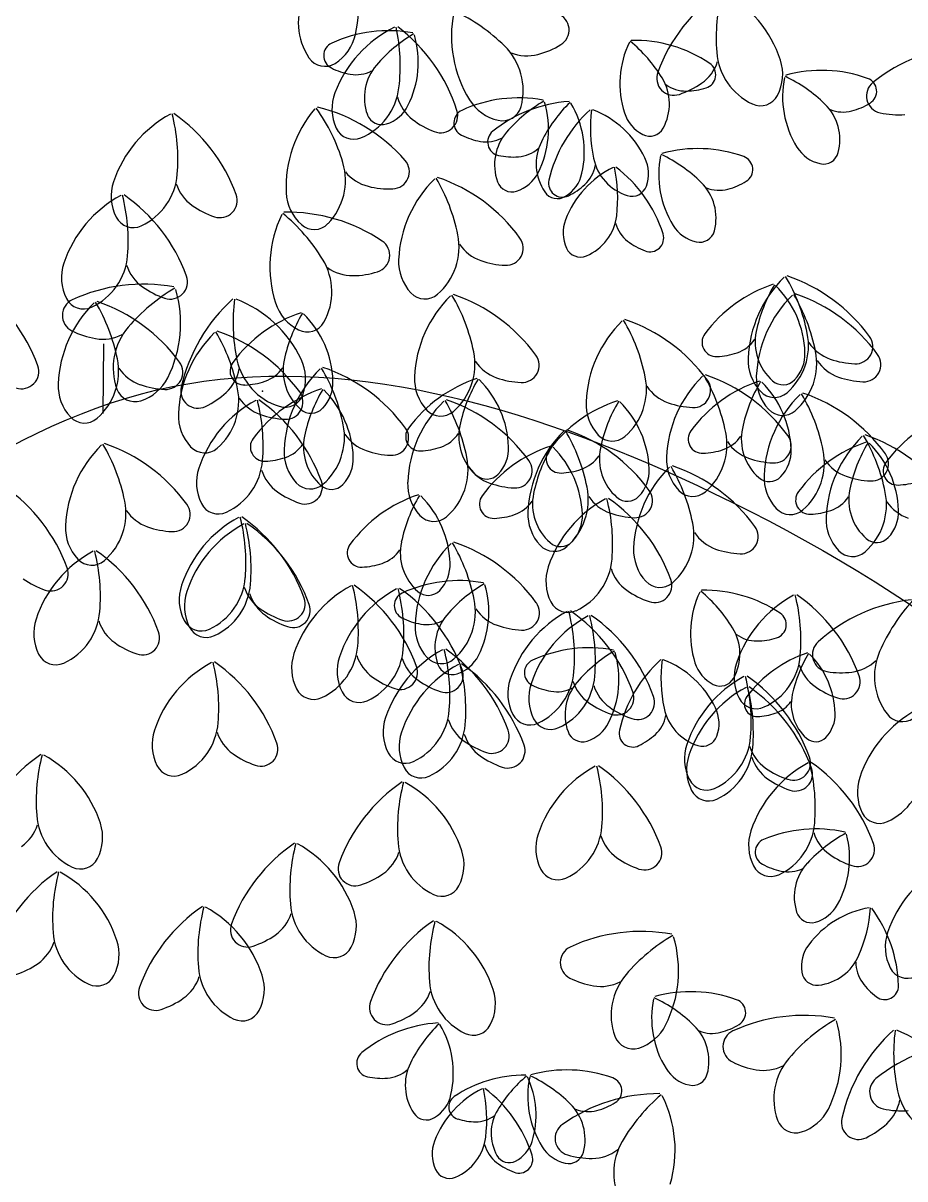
# Model space of a CAD drawing. Header units: millimetres. Extents: x 87938 to 265635, y 330093 to 434310.
# Drawn here: x 132445 to 133057, y 386945 to 387747 of the extents above; entities that cross this region are included whole.
import ezdxf

# ---------------------------------------------------------------- set-up
doc = ezdxf.new("R2010")
doc.units = ezdxf.units.MM

# ---------------------------------------------------------------- blocks, each defined once
blk = doc.blocks.new('A$C375B4AEE')
blk.add_line((4029.94, 5952.97), (4030.26, 6001.21))
for centre, radius, start, end in [((4123.34, 6234.28), 83.66, 347.34796, 30.49579), ((4208.66, 6224.04), 43.37, 153.55985, 213.93831), ((4524.62, 6149.19), 117.21, 124.40989, 159.68567), ((4582.06, 6213.31), 126.82, 165.1974, 184.33018), ((4420.3, 6172.17), 83.66, 18.11828, 61.26612), ((4355.22, 6214.68), 83.66, 168.57025, 211.71802), ((4219.45, 6117.6), 126.82, 45.50615, 64.63893), ((4341.25, 6219.17), 11.93, 301.22112, 70.15068), ((4227.8, 6124.88), 93.77, 79.54262, 114.81836), ((4268.93, 6145.92), 83.66, 116.13137, 159.27912), ((4109.21, 6194.36), 126.82, 353.06727, 12.20006), ((4163.68, 6127.7), 117.21, 17.71178, 52.9875), ((4192.45, 6201.33), 9.54, 114.81832, 243.74813), ((4173.97, 6222.92), 31.77, 301.93256, 347.34798), ((4296.56, 6128.81), 101.45, 120.33005, 139.46286), ((4181.62, 6196.78), 66.93, 333.25102, 16.39883), ((4455.38, 6181.84), 66.93, 154.4733, 197.62104), ((4331.12, 6132.97), 101.45, 31.40914, 50.54194), ((4398.38, 6118.17), 93.77, 56.05367, 91.32939), ((4277.94, 6177.13), 43.37, 345.12766, 45.50617), ((4324.01, 6230.75), 29.57, 247.92907, 284.76879), ((4316.54, 6259.09), 58.87, 284.76879, 301.65601), ((4498.85, 6207.01), 43.37, 184.33017, 244.70868), ((4637.58, 6091.44), 117.21, 93.63961, 128.91535), ((4183.73, 6207.26), 13.32, 213.93831, 301.93258), ((4245.82, 6172.2), 34.69, 139.4629, 199.84129), ((4428.16, 6206.39), 29.57, 305.06747, 341.90732), ((4445.42, 6188.05), 9.54, 287.124, 56.05382), ((4469.62, 6188.31), 31.77, 332.70281, 18.11841), ((4209.38, 6234.85), 47.1, 243.31296, 260.20019), ((4205.39, 6211.75), 23.65, 260.20025, 297.04004), ((4425.88, 6185.75), 11.93, 159.68548, 288.61516), ((4388.1, 6167.76), 34.69, 331.03064, 31.40928), ((4568.24, 6172.95), 66.93, 168.57024, 211.71799), ((4459.63, 6095.29), 101.45, 45.50615, 64.63895), ((4528.47, 6097.32), 93.77, 70.15064, 105.42638), ((4557.07, 6176.55), 9.54, 301.22097, 70.1506), ((4192.05, 6184.29), 43.37, 292.68879, 353.06731), ((4434.29, 6200.39), 23.65, 233.83212, 270.6719), ((4411.32, 6230.38), 58.87, 288.18028, 305.06753), ((4434.02, 6223.83), 47.1, 270.67187, 287.55903), ((4571.44, 6173.36), 11.93, 128.91544, 257.84499), ((4220.4, 6164.28), 31.77, 159.27916, 204.69456), ((4262.64, 6180.46), 29.57, 195.49029, 232.3299), ((4318.12, 6078.25), 93.77, 79.54262, 114.81836), ((4311.08, 6187.4), 31.77, 211.718, 257.13345), ((4359.11, 6075.87), 93.77, 93.63959, 128.91535), ((4386.87, 6082.18), 101.45, 120.33005, 139.46286), ((4486.02, 6179.85), 13.32, 244.70857, 332.70275), ((4240.46, 6110.09), 83.66, 139.51571, 182.66358), ((4074.62, 6091.16), 126.82, 16.4517, 35.58445), ((4151.08, 6051.59), 117.21, 41.09621, 76.37193), ((4218.69, 6178.09), 25.42, 287.83564, 333.25091), ((4263.98, 6159.73), 11.93, 248.78227, 17.71163), ((4282.76, 6154.7), 9.54, 114.81832, 243.74813), ((4306.97, 6169.42), 13.32, 257.13344, 345.12771), ((4271.94, 6150.15), 66.93, 333.25102, 16.39883), ((4424.83, 6096.43), 101.45, 134.42704, 153.55983), ((4430.62, 6094.1), 93.77, 131.98151, 167.25725), ((4296.81, 6134.36), 66.93, 347.34795, 30.49577), ((4469.42, 6151), 101.45, 172.76891, 191.90173), ((4345.47, 6101.32), 66.93, 25.68991, 68.83769), ((4415.82, 6169.27), 25.42, 197.62094, 243.03656), ((4506.41, 6142.91), 34.69, 345.12769, 45.50619), ((4543.27, 6185.81), 23.65, 247.92911, 284.76879), ((4537.29, 6208.48), 47.1, 284.76881, 301.65598), ((4581.76, 6219.15), 58.87, 257.40997, 274.2972), ((4116.41, 6087.16), 83.66, 118.34458, 161.49233), ((3954.93, 6129.4), 126.82, 355.28042, 14.4133), ((4011.94, 6064.9), 117.21, 19.92496, 55.20076), ((4223.21, 6164.04), 10.66, 199.84165, 287.83562), ((4280.55, 6203.65), 58.87, 232.3299, 249.21712), ((4203.64, 6156.57), 13.32, 204.69451, 292.68882), ((4299.69, 6188.22), 47.1, 243.31296, 260.20019), ((4306.2, 6141.41), 9.54, 128.91546, 257.84491), ((4336.13, 6125.57), 34.69, 139.4629, 199.84129), ((4409.13, 6156.12), 10.66, 243.03669, 331.03114), ((4295.7, 6165.12), 23.65, 260.20025, 297.04004), ((4365.06, 6126.16), 34.69, 153.55981, 213.93836), ((4532.93, 6151.13), 25.42, 211.71794, 257.13342), ((4314.45, 6178.04), 47.1, 257.40999, 274.29719), ((4316.21, 6154.67), 23.65, 274.29717, 311.13687), ((4404.09, 6137.23), 34.69, 191.9017, 252.28014), ((4382.88, 6119.32), 25.42, 340.2744, 25.68976), ((4482.31, 6118.68), 66.93, 168.57024, 211.71799), ((4373.69, 6041.01), 101.45, 45.50615, 64.63895), ((4442.53, 6043.04), 93.77, 70.15064, 105.42638), ((4471.13, 6122.27), 9.54, 301.22097, 70.1506), ((4529.65, 6136.74), 10.66, 257.13342, 345.12751), ((4154.66, 6114.79), 43.37, 316.07318, 16.45177), ((4230.42, 6120.8), 11.93, 272.16668, 41.09577), ((4413.28, 6063.66), 66.93, 116.13136, 159.27916), ((4348.1, 6129.29), 23.65, 312.63914, 349.47871), ((4285.5, 6102.42), 101.45, 353.06726, 12.20006), ((4329.08, 6049.09), 93.77, 17.71175, 52.98749), ((4067.2, 6103.63), 31.77, 161.49231, 206.90783), ((4038.1, 6122.54), 43.37, 294.90199, 355.28059), ((4220.97, 6139.29), 29.57, 218.87448, 255.71437), ((4318.49, 6056.14), 83.66, 134.4245, 177.57227), ((4151.63, 6052), 126.82, 11.36046, 30.49319), ((4224.27, 6005.81), 117.21, 36.00495, 71.28066), ((4313.53, 6117.41), 10.66, 199.84165, 287.83562), ((4309.01, 6131.46), 25.42, 287.83564, 333.25091), ((4348.47, 6112.68), 9.54, 167.25726, 296.18707), ((4337.31, 6125.27), 25.42, 301.93255, 347.34792), ((4420.48, 6088.63), 34.69, 345.12769, 45.50619), ((4451.36, 6154.2), 47.1, 284.76881, 301.65598), ((4108.79, 6121.44), 29.57, 197.70353, 234.54308), ((4188.62, 6107.67), 31.77, 182.66365, 228.07889), ((4228.2, 6167.69), 58.87, 255.71431, 272.60155), ((4345.12, 6112.74), 10.66, 213.9382, 301.93261), ((4332.22, 6146.53), 47.1, 295.75189, 312.63905), ((4396.78, 6114.34), 10.66, 252.28018, 340.27403), ((4457.34, 6131.53), 23.65, 247.92911, 284.76879), ((4081.93, 6030.66), 83.66, 118.34458, 161.49233), ((3920.45, 6072.9), 126.82, 355.28049, 14.4133), ((3977.46, 6008.39), 117.21, 19.92496, 55.20071), ((4125.79, 6145.31), 58.87, 234.54309, 251.43035), ((4110.92, 6100.78), 11.93, 250.99557, 19.92527), ((4050.75, 6095.29), 13.32, 206.90802, 294.90201), ((4229.27, 6054.98), 83.66, 154.47325, 197.62102), ((4073.94, 5993.89), 126.82, 31.40916, 50.54196), ((4158.02, 5975.4), 117.21, 56.05367, 91.32941), ((4351.77, 6094.36), 34.69, 292.68887, 353.06732), ((4176.3, 6093.95), 13.32, 228.07898, 316.07326), ((4374.45, 6078.35), 25.42, 159.27908, 204.6945), ((4408.24, 6091.3), 23.65, 195.49025, 232.32997), ((4447, 6096.85), 25.42, 211.71794, 257.13342), ((4233.45, 6068.44), 43.37, 310.98196, 11.36054), ((4309.45, 6067.7), 11.93, 267.07531, 36.0051), ((4409.31, 6074.72), 9.54, 248.78208, 17.71163), ((4443.71, 6082.46), 10.66, 257.13342, 345.12751), ((4216.81, 6062.74), 11.93, 287.12409, 56.05361), ((4301.67, 6086.96), 29.57, 213.78352, 250.62302), ((4361.04, 6072.19), 10.66, 204.69443, 292.6889), ((4422.57, 6109.85), 47.1, 232.32992, 249.21712), ((4032.72, 6047.13), 31.77, 161.49233, 206.90783), ((4003.62, 6066.04), 43.37, 294.90201, 355.28059), ((4145.16, 6037.38), 43.37, 331.03072, 31.40921), ((4266.64, 6058.34), 31.77, 177.5724, 222.98777), ((4311.39, 6114.61), 58.87, 250.6231, 267.51029), ((4074.31, 6064.93), 29.57, 197.70353, 234.54308), ((4202.91, 6078.17), 29.57, 233.83211, 270.67183), ((4202.56, 6107.47), 58.87, 270.67183, 287.55903), ((3874.3, 5946.13), 117.21, 19.92497, 55.2007), ((4057.68, 5925.49), 117.21, 79.54264, 114.81837), ((4076.44, 6044.27), 11.93, 250.99557, 19.92527), ((4525.33, 5950.66), 96.9, 108.32995, 143.60567), ((4560.99, 5987.79), 83.66, 134.42454, 177.57232), ((4585.63, 5988.44), 104.84, 149.1174, 168.25018), ((4447.72, 5992.8), 69.16, 2.03833, 45.18609), ((4394.14, 5983.65), 126.82, 11.36043, 30.49322), ((4466.78, 5937.45), 117.21, 36.00495, 71.28068), ((4143.63, 5930.41), 126.82, 120.33008, 139.46286), ((4091.31, 6088.8), 58.87, 234.54309, 251.43035), ((3999.96, 6015.37), 83.66, 333.251, 16.3988), ((4253.15, 6045.76), 13.32, 222.98795, 310.98187), ((4329.51, 5974.81), 83.66, 134.4245, 177.57227), ((4162.65, 5970.68), 126.82, 11.36046, 30.49325), ((4235.29, 5924.48), 117.21, 36.00495, 71.28068), ((4566.68, 5975.3), 83.66, 134.4245, 177.57227), ((4399.82, 5971.17), 126.82, 11.36046, 30.49325), ((4472.47, 5924.97), 117.21, 36.00493, 71.28068), ((4082.25, 5970.01), 83.66, 134.4245, 177.57227), ((4013.49, 6021.05), 11.93, 114.81842, 243.74799), ((4016.27, 6038.78), 13.32, 206.90798, 294.90209), ((3915.39, 5965.88), 126.82, 11.36046, 30.49325), ((3988.03, 5919.68), 117.21, 36.00494, 71.28067), ((4198.32, 5945.31), 117.21, 131.9815, 167.25723), ((4246.81, 6016.43), 126.82, 172.76895, 191.90173), ((4091.88, 5954.34), 83.66, 25.68988, 68.83765), ((4179.81, 6039.27), 31.77, 197.62107, 243.03649), ((4197.83, 5930.92), 96.9, 108.32995, 143.60567), ((4258.14, 5968.69), 104.84, 149.1174, 168.25018), ((4120.23, 5973.05), 69.16, 2.03833, 45.18609), ((4448.55, 5957.45), 83.66, 134.4245, 177.57227), ((4281.69, 5953.31), 126.82, 11.36046, 30.49325), ((4354.33, 5907.12), 117.21, 36.00493, 71.28068), ((4034.65, 6062.96), 58.87, 243.31302, 260.20021), ((4080.21, 5984.65), 43.37, 139.46287, 199.84136), ((4165.67, 5949.3), 83.66, 134.4245, 177.57227), ((3998.81, 5945.16), 126.82, 11.36046, 30.49325), ((4071.45, 5898.96), 117.21, 36.00495, 71.28068), ((4171.45, 6022.83), 13.32, 243.03653, 331.03075), ((4518.09, 6002.49), 35.85, 168.25019, 228.6287), ((4029.67, 6034.08), 29.57, 260.20021, 297.03994), ((4455.26, 6002.3), 9.86, 143.60571, 272.53537), ((4461.8, 6018.18), 24.44, 288.98753, 325.82732), ((4475.95, 6000.09), 43.37, 310.98196, 11.36043), ((4544.18, 6018.61), 29.57, 213.78339, 250.62307), ((4551.95, 5999.35), 11.93, 267.07529, 36.0051), ((4244.47, 5987.11), 43.37, 310.98196, 11.36054), ((4320.47, 5986.37), 11.93, 267.07531, 36.0051), ((4453.92, 6041.09), 48.67, 272.10031, 288.98752), ((4490.59, 5994.32), 26.27, 316.62292, 2.03827), ((4481.64, 5987.6), 43.37, 310.98192, 11.36055), ((4557.64, 5986.86), 11.93, 267.07551, 36.0051), ((3973.28, 5982.01), 11.93, 250.99547, 19.92527), ((3997.21, 5982.31), 43.37, 310.98194, 11.36054), ((4073.21, 5981.57), 11.93, 267.07531, 36.0051), ((4127.77, 5982.56), 9.86, 143.60571, 272.53537), ((4165.15, 5999.22), 43.37, 191.90174, 252.28022), ((4190.6, 5982.74), 35.85, 168.25019, 228.6287), ((4138.64, 5976.83), 31.77, 340.2745, 25.68986), ((4144.79, 5873.93), 117.21, 36.00495, 71.28068), ((4312.69, 6005.64), 29.57, 213.78352, 250.62302), ((4509.15, 5989.99), 31.77, 177.57225, 222.98777), ((4549.87, 6006.12), 29.57, 213.78352, 250.62302), ((4553.9, 6046.25), 58.87, 250.6231, 267.51029), ((4065.43, 6000.83), 29.57, 213.78352, 250.62302), ((4046.3, 5992.02), 31.77, 287.83559, 333.25095), ((4095.16, 5989.29), 29.57, 312.6391, 349.47878), ((4134.3, 5998.44), 24.44, 288.98753, 325.82732), ((4239, 5924.27), 83.66, 134.4245, 177.57227), ((4072.14, 5920.13), 126.82, 11.36046, 30.49325), ((4319.7, 5885.23), 96.9, 108.32995, 143.60567), ((4277.67, 5977.01), 31.77, 177.5724, 222.98777), ((4380.01, 5923.01), 104.84, 149.1174, 168.25018), ((4322.42, 6033.28), 58.87, 250.6231, 267.51029), ((4363.51, 5969.75), 43.37, 310.98192, 11.36055), ((4504.37, 5919.01), 83.66, 134.4245, 177.57227), ((4337.52, 5914.87), 126.82, 11.36046, 30.49325), ((4410.16, 5868.67), 117.21, 36.00493, 71.28068), ((4514.84, 5977.5), 31.77, 177.5724, 222.98777), ((4559.59, 6033.77), 58.87, 250.6231, 267.51029), ((4030.41, 5972.21), 31.77, 177.5724, 222.98775), ((4051.95, 5974.45), 13.32, 199.84119, 287.83554), ((4075.16, 6028.48), 58.87, 250.6231, 267.51029), ((4095.62, 5968.53), 11.93, 167.2572, 296.1869), ((4080.63, 5961.6), 43.37, 310.98196, 11.36054), ((4126.42, 6021.34), 48.67, 272.10031, 288.98752), ((4211.92, 5878.04), 96.9, 108.32995, 143.60567), ((4272.23, 5915.82), 104.84, 149.1174, 168.25018), ((4163.1, 5974.58), 26.27, 316.62292, 2.03827), ((4134.32, 5920.18), 69.16, 2.03833, 45.18609), ((4242.1, 5927.36), 69.16, 2.03833, 45.18609), ((4431.73, 5988.27), 29.57, 213.78352, 250.62302), ((4515.76, 5883.49), 96.9, 108.32995, 143.60567), ((4439.51, 5969.01), 11.93, 267.07551, 36.0051), ((4576.07, 5921.27), 104.84, 149.1174, 168.25018), ((4438.15, 5925.63), 69.16, 2.03833, 45.18609), ((4501.68, 5983.85), 11.01, 228.62887, 316.62309), ((4175.56, 5888.38), 83.66, 118.34458, 161.49233), ((4075.31, 6010.85), 58.87, 295.75189, 312.63907), ((4148.85, 5980.12), 29.57, 213.78352, 250.62302), ((4014.08, 5930.62), 126.82, 355.28049, 14.4133), ((4071.08, 5866.11), 117.21, 19.92496, 55.20071), ((4156.01, 5970.6), 13.32, 252.2802, 340.27458), ((4156.63, 5960.86), 11.93, 267.07531, 36.0051), ((4324.76, 5901.66), 83.66, 134.42454, 177.57232), ((4157.9, 5897.52), 126.82, 11.36043, 30.49322), ((4230.54, 5851.33), 117.21, 36.00495, 71.28067), ((4417.25, 5869.81), 96.9, 108.32995, 143.60567), ((4396.71, 5959.65), 31.77, 177.5724, 222.98777), ((4477.56, 5907.59), 104.84, 149.1174, 168.25018), ((4339.65, 5911.94), 69.16, 2.03833, 45.18609), ((4495.66, 5977.41), 13.32, 222.9877, 310.98187), ((4572.02, 5906.46), 83.66, 134.42454, 177.57232), ((4405.16, 5902.32), 126.82, 11.36043, 30.49322), ((4477.8, 5856.13), 117.21, 36.00495, 71.28068), ((4113.83, 5951.49), 31.77, 177.5724, 222.98777), ((4174.18, 5964.1), 11.01, 228.62887, 316.62309), ((4264.17, 5964.43), 13.32, 222.98795, 310.98187), ((4441.46, 6015.92), 58.87, 250.6231, 267.51029), ((4501.34, 5964.92), 13.32, 222.98795, 310.982), ((4651.05, 5861.47), 96.9, 108.32993, 143.60567), ((4016.91, 5959.63), 13.32, 222.98789, 310.98187), ((4158.58, 6007.76), 58.87, 250.6231, 267.51029), ((4153.96, 5936.57), 43.37, 310.98196, 11.36054), ((4204.69, 5929.87), 35.85, 168.25019, 228.6287), ((4222.19, 5955.09), 29.57, 213.78352, 250.62302), ((4229.96, 5935.83), 11.93, 267.07531, 36.0051), ((4249.64, 5936.87), 9.86, 143.60571, 272.53537), ((4256.17, 5952.75), 24.44, 288.98753, 325.82732), ((4312.47, 5937.05), 35.85, 168.25019, 228.6287), ((4408.18, 5880.94), 83.66, 134.42454, 177.57232), ((4241.32, 5876.8), 126.82, 11.36043, 30.49322), ((4313.96, 5830.61), 117.21, 36.00494, 71.28067), ((4383.21, 5947.07), 13.32, 222.98795, 310.982), ((4445.69, 5935.13), 9.86, 143.60571, 272.53537), ((4419.33, 5931.31), 43.37, 310.98192, 11.36055), ((4452.23, 5951.01), 24.44, 288.98753, 325.82732), ((4508.52, 5935.32), 35.85, 168.25019, 228.6287), ((4495.33, 5930.57), 11.93, 267.07551, 36.0051), ((4615.11, 5877.33), 83.66, 134.4245, 177.57227), ((4448.26, 5873.19), 126.82, 11.36046, 30.49325), ((4520.9, 5827), 117.21, 36.00493, 71.28068), ((4087.34, 5871.32), 83.66, 134.4245, 177.57227), ((3920.49, 5867.18), 126.82, 11.36046, 30.49325), ((3993.13, 5820.99), 117.21, 36.00494, 71.28067), ((4100.33, 5938.91), 13.32, 222.98795, 310.98187), ((4141.86, 5929.69), 9.86, 143.60571, 272.53537), ((4148.39, 5945.56), 24.44, 288.98753, 325.82732), ((4248.29, 5975.65), 48.67, 272.10031, 288.98752), ((4370.89, 5838.34), 96.9, 108.32995, 143.60567), ((4284.97, 5928.89), 26.27, 316.62292, 2.03827), ((4431.2, 5876.12), 104.84, 149.1174, 168.25018), ((4293.29, 5880.48), 69.16, 2.03833, 45.18609), ((4410.02, 5921.63), 35.85, 168.25019, 228.6287), ((4487.56, 5949.83), 29.57, 213.78352, 250.62302), ((4590.29, 5841.2), 96.9, 108.32993, 143.60569), ((4650.6, 5878.97), 104.84, 149.1174, 168.25018), ((4512.69, 5883.33), 69.16, 2.03833, 45.18609), ((4140.51, 5968.47), 48.67, 272.10031, 288.98752), ((4187.16, 5926.46), 31.77, 177.5724, 222.98777), ((4177.19, 5921.71), 26.27, 316.62292, 2.03827), ((4231.91, 5982.73), 58.87, 250.6231, 267.51029), ((4239.71, 5913.96), 43.37, 310.98194, 11.36044), ((4347.19, 5921.45), 9.86, 143.60571, 272.53537), ((4353.73, 5937.33), 24.44, 288.98753, 325.82732), ((4452.53, 5921.2), 31.77, 177.5724, 222.98777), ((4444.35, 5973.92), 48.67, 272.10031, 288.98752), ((4497.28, 5977.47), 58.87, 250.6231, 267.51029), ((4481.02, 5927.15), 26.27, 316.62292, 2.03827), ((4486.98, 5918.76), 43.37, 310.98196, 11.36043), ((4555.2, 5937.28), 29.57, 213.78339, 250.62307), ((4562.97, 5918.02), 11.93, 267.07529, 36.0051), ((4126.35, 5904.85), 31.77, 161.49231, 206.90783), ((4097.25, 5923.75), 43.37, 294.90199, 355.28059), ((4167.93, 5922.65), 29.57, 197.70353, 234.54308), ((4307.94, 5932.48), 29.57, 213.78339, 250.62311), ((4315.71, 5913.22), 11.93, 267.07539, 36.00505), ((4345.85, 5960.23), 48.67, 272.10031, 288.98752), ((4481.51, 5855.91), 83.66, 134.42454, 177.57232), ((4382.52, 5913.47), 26.27, 316.62292, 2.03827), ((4314.65, 5851.77), 126.82, 11.36043, 30.49322), ((4387.29, 5805.58), 117.21, 36.00495, 71.28068), ((4580.99, 5913.12), 9.86, 143.60571, 272.53537), ((4173.66, 5913.88), 13.32, 222.98795, 310.98187), ((4170.07, 5901.99), 11.93, 250.99557, 19.92527), ((4272.91, 5903.86), 31.77, 177.57225, 222.98775), ((4296.05, 5918.42), 11.01, 228.62887, 316.62309), ((4317.66, 5960.12), 58.87, 250.62308, 267.51029), ((4492.11, 5916.68), 11.01, 228.62887, 316.62309), ((4520.17, 5908.66), 31.77, 177.57225, 222.98777), ((4564.92, 5964.92), 58.87, 250.6231, 267.51029), ((4579.64, 5951.9), 48.67, 272.10031, 288.98752), ((3894.65, 5805.77), 117.21, 19.92497, 55.2007), ((4184.93, 5946.52), 58.87, 234.54309, 251.43035), ((4188.27, 5911.23), 11.01, 228.62887, 316.62309), ((4363.66, 5890.17), 35.85, 168.25019, 228.6287), ((4323.13, 5893.24), 43.37, 310.98194, 11.36044), ((4399.13, 5892.5), 11.93, 267.07529, 36.0051), ((4439.04, 5908.63), 13.32, 222.98795, 310.982), ((4520.23, 5892.84), 9.86, 143.60571, 272.53537), ((4583.06, 5893.02), 35.85, 168.25018, 228.62875), ((4530.07, 5889.63), 43.37, 310.98192, 11.36055), ((4002.3, 5883.62), 43.37, 310.98194, 11.36054), ((4078.3, 5882.88), 11.93, 267.07531, 36.0051), ((4109.9, 5896.5), 13.32, 206.90802, 294.90201), ((4279.11, 5804.51), 96.9, 108.32995, 143.60567), ((4339.42, 5842.29), 104.84, 149.1174, 168.25018), ((4201.51, 5846.65), 69.16, 2.03833, 45.18609), ((4300.83, 5889.98), 9.86, 143.60571, 272.53537), ((4307.36, 5905.86), 24.44, 288.98753, 325.82732), ((4418.06, 5820.03), 83.66, 118.34456, 161.49233), ((4391.36, 5911.76), 29.57, 213.78339, 250.62307), ((4256.59, 5862.26), 126.82, 355.28049, 14.41327), ((4313.59, 5797.76), 117.21, 19.92496, 55.20071), ((4393.61, 5903), 11.01, 228.62887, 316.62309), ((4526.77, 5908.72), 24.44, 288.98753, 325.82732), ((4598.3, 5908.15), 29.57, 213.78352, 250.62302), ((4070.53, 5902.14), 29.57, 213.78352, 250.62302), ((4163.62, 5807.18), 83.66, 118.34458, 161.49233), ((4002.15, 5849.42), 126.82, 355.28049, 14.4133), ((4059.15, 5784.91), 117.21, 19.92496, 55.20071), ((4259.42, 5891.28), 13.32, 222.98764, 310.98187), ((4299.48, 5928.77), 48.67, 272.10031, 288.98752), ((4356.33, 5883.14), 31.77, 177.57225, 222.98775), ((4336.16, 5882), 26.27, 316.62292, 2.03827), ((4401.08, 5939.41), 58.87, 250.6231, 267.51029), ((4506.68, 5896.08), 13.32, 222.9877, 310.98187), ((4518.88, 5931.62), 48.67, 272.10031, 288.98752), ((4563.27, 5879.53), 31.77, 177.5724, 222.98777), ((4555.56, 5884.86), 26.27, 316.62292, 2.03827), ((4035.5, 5873.52), 31.77, 177.5724, 222.98775), ((4080.25, 5929.78), 58.87, 250.6231, 267.51029), ((4167.21, 5802.7), 83.66, 118.34456, 161.49233), ((4005.73, 5844.94), 126.82, 355.28049, 14.41327), ((4062.74, 5780.43), 117.21, 19.92496, 55.2007), ((4396.47, 5868.21), 43.37, 310.98196, 11.36043), ((4472.46, 5867.47), 11.93, 267.07529, 36.0051), ((4464.69, 5886.73), 29.57, 213.78339, 250.62307), ((4566.65, 5874.38), 11.01, 228.62887, 316.62309), ((4062.65, 5783.68), 83.66, 118.34458, 161.49233), ((3901.18, 5825.92), 126.82, 355.28049, 14.4133), ((3958.18, 5761.41), 117.21, 19.92496, 55.20071), ((4209.05, 5856.15), 9.86, 143.60571, 272.53537), ((4215.59, 5872.03), 24.44, 288.98753, 325.82732), ((4271.88, 5856.34), 35.85, 168.25019, 228.6287), ((4329.85, 5802.96), 83.66, 134.42454, 177.57232), ((4162.99, 5798.83), 126.82, 11.36043, 30.49322), ((4235.63, 5752.63), 117.21, 36.00495, 71.28067), ((4342.84, 5870.56), 13.32, 222.98764, 310.98187), ((4347.24, 5871.53), 11.01, 228.62887, 316.62309), ((4429.66, 5858.11), 31.77, 177.57225, 222.98777), ((4474.41, 5914.38), 58.87, 250.6231, 267.51029), ((4549.78, 5866.95), 13.32, 222.98795, 310.982), ((4022.01, 5860.94), 13.32, 222.98789, 310.98187), ((4207.7, 5894.94), 48.67, 272.10031, 288.98752), ((4244.38, 5848.17), 26.27, 316.62292, 2.03827), ((4339.75, 5855.4), 43.37, 294.90199, 355.28048), ((3993.64, 5841.65), 11.93, 250.99547, 19.92527), ((4368.86, 5836.5), 31.77, 161.49231, 206.90783), ((4410.44, 5854.3), 29.57, 197.70338, 234.54317), ((4008.5, 5886.18), 58.87, 234.54309, 251.43035), ((4114.42, 5823.65), 31.77, 161.49231, 206.90783), ((4085.31, 5842.55), 43.37, 294.90199, 355.28059), ((4088.9, 5838.07), 43.37, 294.902, 355.28048), ((4156, 5841.45), 29.57, 197.70353, 234.54308), ((4241.63, 5759.69), 83.66, 118.34456, 161.49233), ((4080.15, 5801.93), 126.82, 355.28049, 14.41327), ((4137.16, 5737.42), 117.21, 19.92497, 55.2007), ((4276.74, 5743.16), 93.77, 79.54262, 114.81836), ((4345.5, 5747.1), 101.45, 120.33005, 139.46286), ((4230.56, 5815.07), 66.93, 333.25102, 16.39883), ((4416.17, 5845.53), 13.32, 222.9877, 310.98187), ((4412.58, 5833.64), 11.93, 250.99544, 19.92491), ((4118, 5819.17), 31.77, 161.49233, 206.90784), ((4159.59, 5836.97), 29.57, 197.70337, 234.54315), ((4158.14, 5820.79), 11.93, 250.99557, 19.92527), ((4273.2, 5757.53), 83.66, 118.34458, 161.49233), ((4241.39, 5819.61), 9.54, 114.81832, 243.74813), ((4111.72, 5799.77), 126.82, 355.28049, 14.4133), ((4168.72, 5735.26), 117.21, 19.92496, 55.20071), ((4255.47, 5837.7), 11.01, 228.62887, 316.62309), ((4427.44, 5878.17), 58.87, 234.54314, 251.43035), ((4504.32, 5800.13), 66.93, 154.4733, 197.62104), ((4380.06, 5751.25), 101.45, 31.40914, 50.54194), ((4447.32, 5736.46), 93.77, 56.05367, 91.32939), ((4548.69, 5753.16), 83.66, 118.34458, 161.49232), ((4387.22, 5795.4), 126.82, 355.28049, 14.4133), ((4444.22, 5730.9), 117.21, 19.92497, 55.2007), ((4173, 5865.32), 58.87, 234.54309, 251.43035), ((4161.72, 5816.31), 11.93, 250.99535, 19.92491), ((4244.81, 5815.26), 43.37, 310.98194, 11.36044), ((4313.03, 5833.78), 29.57, 213.78339, 250.62311), ((4320.81, 5814.52), 11.93, 267.07539, 36.00505), ((4352.4, 5828.15), 13.32, 206.90771, 294.90201), ((4604.35, 5707.27), 117.21, 96.66705, 131.94275), ((4685.03, 5737.28), 126.82, 137.45448, 156.58727), ((4013.45, 5800.15), 31.77, 161.49233, 206.90783), ((3984.34, 5819.05), 43.37, 294.90201, 355.28059), ((4055.03, 5817.95), 29.57, 197.70353, 234.54308), ((4097.96, 5815.3), 13.32, 206.90802, 294.90201), ((4176.59, 5860.84), 58.87, 234.54314, 251.43035), ((4258.32, 5853.14), 47.1, 243.31296, 260.20019), ((4254.33, 5830.04), 23.65, 260.20025, 297.04004), ((4294.76, 5790.49), 34.69, 139.4629, 199.84129), ((4391.65, 5741.96), 83.66, 118.34458, 161.49233), ((4406.13, 5738.83), 83.66, 118.34456, 161.49233), ((4230.17, 5784.2), 126.82, 355.28049, 14.4133), ((4287.18, 5719.69), 117.21, 19.92497, 55.20071), ((4244.65, 5781.07), 126.82, 355.28049, 14.41327), ((4301.66, 5716.56), 117.21, 19.92496, 55.20071), ((4494.36, 5806.33), 9.54, 287.124, 56.05382), ((4057.17, 5797.29), 11.93, 250.99557, 19.92527), ((4101.55, 5810.82), 13.32, 206.90769, 294.90205), ((4278.01, 5805.16), 31.77, 177.57225, 222.98775), ((4322.76, 5861.43), 58.87, 250.62308, 267.51029), ((4437.04, 5786.05), 34.69, 331.03064, 31.40928), ((4072.03, 5841.82), 58.87, 234.54309, 251.43035), ((4483.23, 5818.68), 23.65, 233.83212, 270.6719), ((4482.96, 5842.12), 47.1, 270.67187, 287.55903), ((4533.97, 5785.58), 11.93, 131.94253, 260.87217), ((3996.99, 5791.8), 13.32, 206.90798, 294.90209), ((4192.42, 5776.16), 31.77, 161.49233, 206.90784), ((4163.32, 5795.06), 43.37, 294.90201, 355.28048), ((4234.01, 5793.96), 29.57, 197.70337, 234.54317), ((4194.89, 5792.9), 43.37, 294.90199, 355.28059), ((4305.16, 5715.32), 83.66, 118.34456, 161.49233), ((4143.68, 5757.56), 126.82, 355.28049, 14.41327), ((4200.69, 5693.06), 117.21, 19.92497, 55.2007), ((4267.63, 5796.38), 25.42, 287.83564, 333.25091), ((4367.05, 5696.53), 93.77, 79.54263, 114.81834), ((4435.81, 5700.47), 101.45, 120.33008, 139.46283), ((4320.87, 5768.44), 66.93, 333.25102, 16.39883), ((4545.08, 5705.41), 85.47, 108.0256, 143.30132), ((4470.39, 5788.54), 43.37, 294.90204, 355.28058), ((4598.46, 5738.45), 92.47, 148.81298, 167.94581), ((4476.83, 5742.94), 61, 1.73403, 44.8817), ((4608.45, 5770.44), 43.37, 156.58734, 216.96578), ((4144.77, 5706.45), 83.66, 118.34456, 161.49233), ((3983.29, 5748.69), 126.82, 355.28049, 14.41327), ((4040.3, 5684.19), 117.21, 19.92496, 55.2007), ((4223.99, 5774), 31.77, 161.49231, 206.90783), ((4236.14, 5773.3), 11.93, 250.99535, 19.92491), ((4316.19, 5705.12), 83.66, 118.34458, 161.49233), ((4265.57, 5791.8), 29.57, 197.70353, 234.54308), ((4264.51, 5792.58), 13.32, 222.98764, 310.98187), ((4272.15, 5782.33), 10.66, 199.84165, 287.83562), ((4154.71, 5747.36), 126.82, 355.28049, 14.4133), ((4211.72, 5682.85), 117.21, 19.92496, 55.20071), ((4331.7, 5772.98), 9.54, 114.81832, 243.74813), ((4479.56, 5712.38), 93.77, 131.98151, 167.25725), ((4518.35, 5769.29), 101.45, 172.76891, 191.90173), ((4394.41, 5719.61), 66.93, 25.68991, 68.83769), ((4464.76, 5787.56), 25.42, 197.62094, 243.03656), ((4499.49, 5769.64), 31.77, 161.49231, 206.90783), ((4541.07, 5787.44), 29.57, 197.70353, 234.54301), ((4545.6, 5802.8), 29.57, 277.32454, 314.16444), ((4251.01, 5817.83), 58.87, 234.54314, 251.43035), ((4267.71, 5771.14), 11.93, 250.99557, 19.92527), ((4342.44, 5758.43), 31.77, 161.49231, 206.90783), ((4313.34, 5777.33), 43.37, 294.90199, 355.28059), ((4327.82, 5774.2), 43.37, 294.90199, 355.28048), ((4514.21, 5696.66), 83.66, 118.34458, 161.49232), ((4458.07, 5774.4), 10.66, 243.03669, 331.03114), ((4352.74, 5738.9), 126.82, 355.28049, 14.4133), ((4409.74, 5674.39), 117.21, 19.92497, 55.2007), ((4541.86, 5831.86), 58.87, 260.43744, 277.3246), ((4543.21, 5766.78), 11.93, 250.99557, 19.92534), ((4175.97, 5767.81), 13.32, 206.90769, 294.90209), ((4282.57, 5815.67), 58.87, 234.54309, 251.43035), ((4356.92, 5755.3), 31.77, 161.49233, 206.90783), ((4348.63, 5806.51), 47.1, 243.31296, 260.20019), ((4344.64, 5783.41), 23.65, 260.20025, 297.04004), ((4385.07, 5743.86), 34.69, 139.4629, 199.84129), ((4384.03, 5776.23), 29.57, 197.70353, 234.54301), ((4398.51, 5773.1), 29.57, 197.70338, 234.54317), ((4515.7, 5689.17), 83.66, 118.34456, 161.49233), ((4354.23, 5731.41), 126.82, 355.28049, 14.41327), ((4411.23, 5666.9), 117.21, 19.92496, 55.20071), ((4558.07, 5811.31), 58.87, 234.54309, 251.43035), ((4207.54, 5765.65), 13.32, 206.90802, 294.90201), ((4401.03, 5800.1), 58.87, 234.54309, 251.43035), ((4386.16, 5755.57), 11.93, 250.99557, 19.92534), ((4400.64, 5752.44), 11.93, 250.99544, 19.92491), ((4483.04, 5761.29), 13.32, 206.90794, 294.90217), ((4483.53, 5751.29), 8.7, 143.30093, 272.23074), ((4489.37, 5765.27), 21.56, 288.68306, 325.52295), ((4538.95, 5751.16), 31.62, 167.94581, 228.32427), ((4226.85, 5750.7), 43.37, 294.90201, 355.28048), ((4415.51, 5796.97), 58.87, 234.54314, 251.43035), ((4453.03, 5755.52), 34.69, 191.9017, 252.28014), ((4431.82, 5737.61), 25.42, 340.2744, 25.68992), ((4482.52, 5785.51), 42.93, 271.79599, 288.68311), ((4514.65, 5744.09), 23.17, 316.31858, 1.73379), ((4634.16, 5673.61), 83.66, 118.34456, 161.49233), ((4584.45, 5752.37), 13.32, 216.96576, 304.95995), ((4066.46, 5741.83), 43.37, 294.90201, 355.28048), ((4255.95, 5731.8), 31.77, 161.49233, 206.90783), ((4237.88, 5740.5), 43.37, 294.90199, 355.28059), ((4297.54, 5749.6), 29.57, 197.70337, 234.54317), ((4325.99, 5750.08), 13.32, 206.90802, 294.90201), ((4340.47, 5746.95), 13.32, 206.90767, 294.90201), ((4357.94, 5749.75), 25.42, 287.83559, 333.25091), ((4397.03, 5747.57), 23.65, 312.63914, 349.47871), ((4095.56, 5722.93), 31.77, 161.49233, 206.90784), ((4137.15, 5740.73), 29.57, 197.70337, 234.54315), ((4266.98, 5721.59), 31.77, 161.49231, 206.90783), ((4308.56, 5739.4), 29.57, 197.70353, 234.54308), ((4299.67, 5728.94), 11.93, 250.99535, 19.92491), ((4362.46, 5735.7), 10.66, 199.84124, 287.83548), ((4397.41, 5730.96), 9.54, 167.25726, 296.18686), ((4381.15, 5764.82), 47.1, 295.75185, 312.63912), ((4445.71, 5732.62), 10.66, 252.28031, 340.27444), ((4435.91, 5732.04), 43.37, 294.90204, 355.28058), ((4524.38, 5734.8), 9.72, 228.32439, 316.31847), ((4139.28, 5720.07), 11.93, 250.99535, 19.92493), ((4314.54, 5773.47), 58.87, 234.54314, 251.43035), ((4310.7, 5718.74), 11.93, 250.99557, 19.92527), ((4465.01, 5713.13), 31.77, 161.49231, 206.90783), ((4437.39, 5724.55), 43.37, 294.90199, 355.28048), ((4506.59, 5730.94), 29.57, 197.70353, 234.54301), ((4052.77, 5619.47), 117.21, 124.40991, 159.68568), ((4110.22, 5683.59), 126.82, 165.1974, 184.33018), ((3948.46, 5642.45), 83.66, 18.11828, 61.26609), ((4154.15, 5764.6), 58.87, 234.54314, 251.43035), ((4239.5, 5723.45), 13.32, 206.90767, 294.90209), ((4325.56, 5763.26), 58.87, 234.54309, 251.43035), ((4466.5, 5705.64), 31.77, 161.49231, 206.90783), ((4508.08, 5723.44), 29.57, 197.70338, 234.54317), ((4508.73, 5710.28), 11.93, 250.99557, 19.92534), ((4079.11, 5714.58), 13.32, 206.90768, 294.90205), ((4250.53, 5713.25), 13.32, 206.90802, 294.90201), ((4411.05, 5634.4), 83.66, 118.34458, 161.49233), ((4249.57, 5676.64), 126.82, 355.28049, 14.4133), ((4306.58, 5612.14), 117.21, 19.92497, 55.2007), ((4558.69, 5636.77), 83.66, 118.34456, 161.49233), ((4523.59, 5754.8), 58.87, 234.54309, 251.43035), ((4510.21, 5702.78), 11.93, 250.99544, 19.92491), ((4397.22, 5679.01), 126.82, 355.28049, 14.41327), ((4454.22, 5614.5), 117.21, 19.92496, 55.20071), ((4555.85, 5708.98), 43.37, 294.90199, 355.28048), ((4303.5, 5600.44), 117.21, 124.40991, 159.68568), ((4360.94, 5664.56), 126.82, 165.19739, 184.33018), ((4199.18, 5623.42), 83.66, 18.11828, 61.26609), ((4448.56, 5704.79), 13.32, 206.90794, 294.90217), ((4525.08, 5747.31), 58.87, 234.54314, 251.43035), ((4584.95, 5690.08), 31.77, 161.49231, 206.90783), ((4450.04, 5697.29), 13.32, 206.90771, 294.90201), ((4027, 5677.29), 43.37, 184.33018, 244.70865), ((4568.5, 5681.73), 13.32, 206.90771, 294.90201), ((3956.31, 5676.67), 29.57, 305.06741, 341.90733), ((3997.77, 5658.59), 31.77, 332.70281, 18.11841), ((4332.74, 5669.78), 43.37, 294.90199, 355.28059), ((4524.32, 5570.78), 93.77, 77.39259, 112.66833), ((4480.38, 5672.14), 43.37, 294.90199, 355.28048), ((4361.84, 5650.88), 31.77, 161.49231, 206.90783), ((4403.43, 5668.68), 29.57, 197.70353, 234.54301), ((4509.49, 5653.24), 31.77, 161.49231, 206.90783), ((4491.86, 5648.5), 9.54, 112.66831, 241.59791), ((4593.18, 5572.13), 101.45, 118.18001, 137.31281), ((4551.07, 5671.04), 29.57, 197.70338, 234.54317), ((4480.88, 5644.36), 66.93, 331.10095, 14.24877), ((4228.79, 5557.93), 117.21, 124.40991, 159.68568), ((4286.23, 5622.05), 126.82, 165.19739, 184.33018), ((4124.48, 5580.91), 83.66, 18.11828, 61.26609), ((4207.04, 5657.64), 29.57, 305.06741, 341.90735), ((4277.73, 5658.26), 43.37, 184.33018, 244.70863), ((4248.5, 5639.56), 31.77, 332.70281, 18.11841), ((4405.56, 5648.02), 11.93, 250.99557, 19.92534), ((4553.21, 5650.38), 11.93, 250.99544, 19.92491), ((4014.17, 5650.12), 13.32, 244.70849, 332.70271), ((4204.76, 5636.99), 11.93, 159.68548, 288.61535), ((4420.43, 5692.55), 58.87, 234.54309, 251.43035), ((4510.04, 5681.37), 47.1, 241.16297, 258.0502), ((4544.11, 5617.4), 34.69, 137.31294, 197.69117), ((4568.07, 5694.91), 58.87, 234.54314, 251.43035), ((4064.16, 5538.19), 117.21, 124.40991, 159.68568), ((4121.6, 5602.31), 126.82, 165.1974, 184.33018), ((3959.84, 5561.17), 83.66, 18.11828, 61.26609), ((4190.2, 5681.62), 58.87, 288.18028, 305.06753), ((4345.39, 5642.53), 13.32, 206.90802, 294.90201), ((4493.04, 5644.89), 13.32, 206.90771, 294.90201), ((4505.19, 5658.43), 23.65, 258.0502, 294.88984), ((4653.56, 5566.05), 83.66, 118.34457, 161.49235), ((4264.9, 5631.1), 13.32, 244.70857, 332.70275), ((4164.96, 5514.01), 117.21, 124.40991, 159.68568), ((4222.41, 5578.13), 126.82, 165.19739, 184.33018), ((4060.65, 5536.98), 83.66, 18.11828, 61.26609), ((4203.02, 5615.75), 43.37, 184.33018, 244.70863), ((4572.92, 5543.91), 66.93, 99.88431, 143.03216), ((4517.22, 5624.3), 25.42, 285.68553, 331.10096), ((4461.08, 5616.87), 101.45, 336.82022, 355.95304), ((4488, 5553.47), 93.77, 1.46471, 36.74046), ((4132.33, 5615.13), 29.57, 305.06741, 341.90735), ((4173.79, 5597.05), 31.77, 332.70281, 18.11841), ((4325.29, 5504.05), 117.21, 124.40991, 159.68568), ((4382.73, 5568.17), 126.82, 165.19739, 184.33018), ((4220.97, 5527.02), 83.66, 18.11828, 61.26609), ((4521.21, 5610.09), 10.66, 197.69111, 285.68531), ((4038.39, 5596.01), 43.37, 184.33018, 244.70865), ((4130.05, 5594.49), 11.93, 159.68548, 288.61535), ((4403.19, 5476.21), 117.21, 79.54265, 114.81837), ((4604.35, 5582.52), 31.77, 161.49238, 206.90776), ((3967.69, 5595.39), 29.57, 305.06741, 341.90733), ((4009.16, 5577.31), 31.77, 332.70281, 18.11841), ((4115.49, 5639.12), 58.87, 288.18028, 305.06753), ((4489.14, 5481.13), 126.82, 120.33009, 139.46286), ((4345.47, 5566.09), 83.66, 333.251, 16.3988), ((4539.75, 5568.87), 25.42, 143.03217, 188.44755), ((4190.19, 5588.59), 13.32, 244.70857, 332.70275), ((4359, 5571.77), 11.93, 114.81859, 243.74787), ((4522.45, 5590.59), 34.69, 276.44179, 336.82031), ((3950.86, 5619.38), 58.87, 288.1803, 305.06755), ((4139.19, 5571.82), 43.37, 184.33018, 244.70863), ((4575.82, 5571.85), 23.65, 179.24335, 216.08297), ((4587.9, 5574.17), 13.32, 206.90787, 294.90194), ((4025.55, 5568.85), 13.32, 244.70849, 332.70275), ((4068.5, 5571.2), 29.57, 305.06741, 341.90735), ((4109.96, 5553.12), 31.77, 332.70281, 18.11841), ((4380.16, 5613.68), 58.87, 243.31303, 260.20025), ((4425.72, 5535.37), 43.37, 139.46286, 199.84138), ((4525.15, 5566.7), 10.66, 188.44746, 276.44188), ((4066.23, 5550.56), 11.93, 159.68548, 288.61535), ((4228.83, 5561.24), 29.57, 305.06741, 341.90735), ((4299.52, 5561.86), 43.37, 184.33018, 244.70863), ((4270.29, 5543.16), 31.77, 332.70281, 18.11841), ((4375.18, 5584.8), 29.57, 260.20028, 297.03997), ((4594.76, 5585.65), 47.1, 216.0828, 232.97012), ((4572.2, 5555.63), 9.54, 232.53509, 1.46448), ((4051.66, 5595.19), 58.87, 288.18028, 305.06753), ((4226.55, 5540.6), 11.93, 159.68548, 288.61535), ((4477.37, 5533.43), 66.93, 168.57017, 211.71799), ((4368.75, 5455.76), 101.45, 45.50614, 64.63893), ((4437.59, 5457.8), 93.77, 70.15065, 105.42638), ((4466.19, 5537.02), 9.54, 301.22118, 70.15099), ((4126.36, 5544.66), 13.32, 244.70857, 332.70275), ((4211.99, 5585.23), 58.87, 288.18028, 305.06753), ((4268.23, 5436.34), 93.77, 93.63959, 128.91534), ((4333.96, 5456.91), 101.45, 134.42708, 153.55987), ((4205.93, 5494.83), 66.93, 347.34796, 30.49576), ((4286.68, 5534.7), 13.32, 244.70857, 332.70275), ((4391.81, 5542.74), 31.77, 287.83562, 333.25095), ((4415.54, 5503.38), 34.69, 345.12755, 45.5061), ((4446.42, 5568.95), 47.1, 284.76879, 301.65603), ((4516.08, 5417.92), 117.21, 79.54265, 114.81837), ((4602.03, 5422.85), 126.82, 120.33009, 139.46286), ((4458.36, 5507.8), 83.66, 333.251, 16.3988), ((4397.46, 5525.17), 13.32, 199.84119, 287.83562), ((4452.39, 5546.28), 23.65, 247.9292, 284.76879), ((4471.89, 5513.49), 11.93, 114.81859, 243.74787), ((4656.72, 5437.74), 117.21, 131.9815, 167.25724), ((4705.21, 5508.87), 126.82, 172.76895, 191.90173), ((4550.28, 5446.77), 83.66, 25.68988, 68.83766), ((4639.76, 5400.04), 117.21, 93.63963, 128.91533), ((4215.32, 5501.88), 9.54, 128.91516, 257.84503), ((4538.61, 5477.08), 43.37, 139.46286, 199.84138), ((4225.33, 5515.14), 23.65, 274.29717, 311.137), ((4274.18, 5486.63), 34.69, 153.55995, 213.93834), ((4351.66, 5403.52), 93.77, 70.15063, 105.42638), ((4442.05, 5511.6), 25.42, 211.71814, 257.13338), ((4493.05, 5555.39), 58.87, 243.31303, 260.20025), ((4488.07, 5526.51), 29.57, 260.20028, 297.03997), ((4223.58, 5538.52), 47.1, 257.40997, 274.29721), ((4321.6, 5408.09), 85.47, 88.9788, 124.25452), ((4382.83, 5421.9), 92.47, 129.76623, 148.89903), ((4269.33, 5465.84), 61, 342.68714, 25.8349), ((4391.43, 5479.15), 66.93, 168.57017, 211.71799), ((4282.82, 5401.49), 101.45, 45.50612, 64.63893), ((4380.25, 5482.74), 9.54, 301.22118, 70.15099), ((4438.77, 5497.22), 10.66, 257.13354, 345.12756), ((4573.63, 5481.96), 11.93, 128.91529, 257.8448), ((4322.4, 5424.14), 66.93, 116.13133, 159.2791), ((4246.43, 5485.74), 25.42, 301.93259, 347.34791), ((4194.62, 5462.89), 101.45, 353.06731, 12.20006), ((4238.2, 5409.57), 93.77, 17.71176, 52.9875), ((4416, 5363.64), 117.21, 89.87295, 125.14869), ((4499.67, 5383.9), 126.82, 130.66042, 149.79318), ((4623.55, 5491.66), 43.37, 191.90173, 252.28021), ((4278.39, 5471.54), 8.7, 124.25454, 253.18403), ((4329.6, 5449.11), 34.69, 345.12755, 45.5061), ((4360.48, 5514.67), 47.1, 284.76879, 301.65603), ((4343.09, 5441.71), 83.66, 343.58133, 26.72907), ((4553.56, 5481.73), 29.57, 312.63909, 349.47877), ((4254.24, 5473.21), 10.66, 213.93862, 301.93261), ((4288.46, 5482.85), 21.56, 269.63645, 306.476), ((4330.73, 5453.33), 31.62, 148.89905, 209.27747), ((4366.46, 5492.01), 23.65, 247.92911, 284.76879), ((4504.7, 5484.45), 31.77, 287.83562, 333.25095), ((4554.02, 5460.96), 11.93, 167.25721, 296.18681), ((4583.95, 5527.75), 58.87, 257.41002, 274.29717), ((4288.6, 5504.22), 42.93, 252.74913, 269.63633), ((4355.39, 5449.73), 11.93, 125.14876, 254.07811), ((4510.35, 5466.89), 13.32, 199.84119, 287.83562), ((4533.71, 5503.28), 58.87, 295.75185, 312.63906), ((4283.57, 5438.83), 25.42, 159.27908, 204.6945), ((4260.89, 5454.84), 34.69, 292.68887, 353.06732), ((4305.45, 5454.58), 23.17, 297.27174, 342.68716), ((4427.55, 5425.88), 43.37, 149.79323, 210.17164), ((4317.37, 5451.77), 23.65, 195.49006, 232.32997), ((4356.12, 5457.33), 25.42, 211.71809, 257.13338), ((4352.83, 5442.94), 10.66, 257.13332, 345.12751), ((4368.97, 5465.45), 29.57, 270.5305, 307.3702), ((4331.69, 5470.33), 47.1, 232.32992, 249.21715), ((4311.62, 5442.62), 9.72, 209.27743, 297.27181), ((4318.44, 5435.19), 9.54, 248.78225, 17.71163), ((4368.69, 5494.75), 58.87, 253.64335, 270.53053), ((4270.16, 5432.66), 10.66, 204.69483, 292.6889)]:
    blk.add_arc(centre, radius, start, end)
for points in [[(4240.58, 6701.93), (4422.87, 6944.7), (4757.07, 6929.53), (5091.27, 6884.01), (5319.13, 6777.8), (5501.42, 6459.16), (5471.04, 6049.47), (5410.27, 5837.05), (5334.32, 5548.75), (5197.6, 5336.32), (5212.79, 5199.76), (5136.84, 5472.88), (5015.31, 5715.66), (4878.6, 6049.47), (4924.17, 6383.29)], [(2022.73, 5685.31), (2645.55, 5579.1), (2934.18, 5654.97), (3192.42, 5457.71), (3435.47, 5412.19), (3784.86, 5776.35), (4088.68, 5973.61), (4453.26, 5897.74), (4802.64, 5624.62), (4924.17, 5321.15), (4893.79, 5184.59), (4559.59, 5139.07), (4362.11, 5230.11), (4088.68, 5305.98), (3891.2, 5169.42), (3511.43, 5199.76), (3131.66, 5199.76)]]:
    blk.add_spline(points, degree=3)
blk.add_point((4140.51, 5968.47))

msp = doc.modelspace()

# ---------------------------------------------------------------- block references
msp.add_blockref('A$C375B4AEE', (128470.99, 381523.37))

doc.saveas('drawing.dxf')
